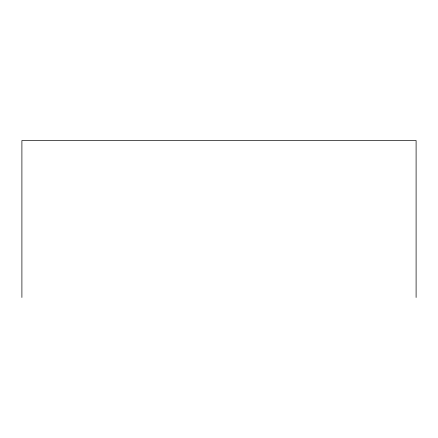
<?xml version="1.0" encoding="UTF-8"?>
<svg xmlns="http://www.w3.org/2000/svg" width="438" height="438" viewBox="0 0 438 438"><rect width="100%" height="100%" fill="white"/><g stroke="black" fill="none" stroke-linecap="round" stroke-linejoin="round"><path stroke-width="0.66" d="M416.1 297.479L416.1 140.521L21.9 140.521L21.9 297.479"/></g></svg>
